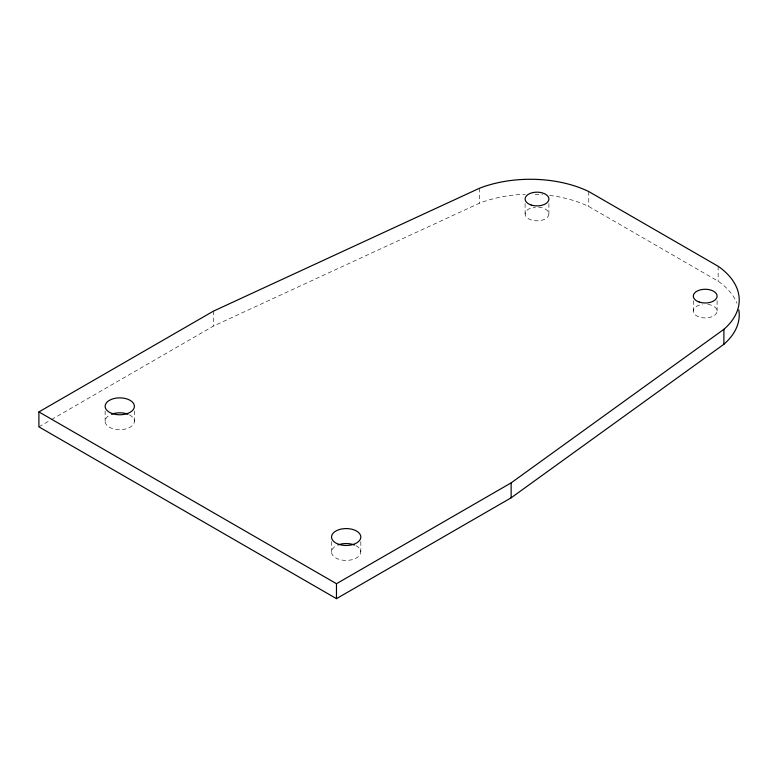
<?xml version="1.0" encoding="UTF-8"?>
<svg xmlns="http://www.w3.org/2000/svg" width="778" height="778" viewBox="0 0 778 778"><rect width="100%" height="100%" fill="white"/><g stroke="black" fill="none" stroke-linecap="round" stroke-linejoin="round"><path stroke-width="0.58" stroke-dasharray="3.89 2.92" d="M38.9 426.85L50.473 420.169M51.523 419.566L213.561 326.011L479.511 203.175A90.919 52.496 0 0 1 525.315 194.296M549.618 195.414A90.919 52.496 0 0 1 588.761 206.501L718.143 281.198A91.668 52.923 0 0 1 736.961 303.255M718.143 266.261L718.143 281.198M717.092 300.726L717.092 311.074M693.305 300.726L693.305 311.074M588.761 191.553L588.761 206.501M548.898 203.622L548.898 213.969M525.111 203.622L525.111 213.969M479.511 188.237L479.511 203.175M360.817 541.653L360.817 552.001M331.535 541.595L331.535 551.933M213.561 311.074L213.561 326.011M134.399 410.891L134.399 421.229M105.127 410.92L105.127 421.268M535.099 194.286A90.919 52.496 0 0 1 542.665 194.704M538.502 207.152A11.894 6.866 0 0 1 547.051 217.646A11.894 6.866 0 0 1 526.969 217.646A11.894 6.866 0 0 1 535.517 207.152M707.795 304.373A11.894 6.866 0 0 1 715.04 314.934A11.894 6.866 0 0 1 695.367 314.934A11.894 6.866 0 0 1 702.602 304.373M355.896 545.65A14.636 8.451 0 0 1 356.703 557.836A14.636 8.451 0 0 1 335.571 557.797A14.636 8.451 0 0 1 336.534 545.611M129.42 414.898A14.636 8.451 0 0 1 130.344 427.083A14.636 8.451 0 0 1 109.212 427.112A14.636 8.451 0 0 1 110.058 414.917"/><path stroke-width="1.17" d="M38.9 411.912L336.475 583.714L511.136 482.875L723.89 329.327A91.668 52.923 0 0 0 718.143 266.261L588.761 191.553A90.919 52.496 0 0 0 479.511 188.237L213.561 311.074L38.9 411.912L38.9 426.85L336.475 598.652L511.136 497.813L723.89 344.265A91.668 52.923 0 0 0 738.808 309.936M723.89 329.327L723.89 344.265M511.136 482.875L511.136 497.813M336.475 583.714L336.475 598.652M337.992 544.96A14.636 8.451 0 0 1 354.447 544.989M111.507 414.266A14.636 8.451 0 0 1 127.962 414.246M531.063 204.974A11.894 6.866 0 0 0 548.898 199.022A11.894 6.866 0 0 0 531.063 193.08A11.894 6.866 0 0 0 531.063 204.974M699.257 302.078A11.894 6.866 0 0 0 717.092 296.136A11.894 6.866 0 0 0 699.257 290.184A11.894 6.866 0 0 0 699.257 302.078M112.071 413.497A14.636 8.451 0 0 0 134.39 406.554A14.636 8.451 0 0 0 112.82 398.871A14.636 8.451 0 0 0 112.071 413.497M338.809 544.328A14.636 8.451 0 0 0 360.817 537.053A14.636 8.451 0 0 0 338.897 529.692A14.636 8.451 0 0 0 338.809 544.328"/></g></svg>
